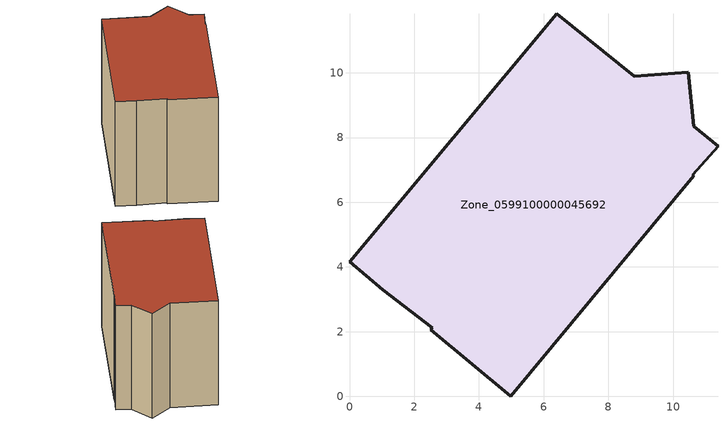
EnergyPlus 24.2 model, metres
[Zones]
Zone_0599100000045692
 floor ground (C_G): 11.38,7.73 10.61,6.85 10.64,6.82 4.98,0 2.51,2.06 2.56,2.13 1.03,3.3 0,4.16 6.4,11.83 8.8,9.9 10.47,10.02 10.64,8.35 z0
 wall outside (C_F): 2.56,2.13 2.51,2.06 4.98,0 10.64,6.82 10.61,6.85 11.38,7.73 10.64,8.35 10.47,10.02 8.8,9.9 6.4,11.83 0,4.16 1.03,3.3 2.56,2.13 z0:7.67
 roof outside (C_R): 10.61,6.85 11.38,7.73 10.64,8.35 10.47,10.02 8.8,9.9 6.4,11.83 0,4.16 1.03,3.3 2.56,2.13 2.51,2.06 4.98,0 10.64,6.82 z7.67
[BUILDING]
Pand.0599100000045692: North Axis=0; Terrain=City; Loads Convergence Tolerance Value=0.04; Temperature Convergence Tolerance Value=0.4; Solar Distribution=FullExterior; Maximum Number of Warmup Days=25; Minimum Number of Warmup Days=1
[Site:Location]
Rotterdam.The.Hague.AP_ZH_NLD Design_Conditions: Latitude=51.96; Longitude=4.45; Time Zone=1; Elevation=-4.5
[SITE:GROUNDTEMPERATURE:BUILDINGSURFACE]
18, 18, 18, 18, 18, 18, 18, 18, 18, 18, 18, 18
[MATERIAL] Thermal Absorptance=0.9; Solar Absorptance=0.7; Visible Absorptance=0.7
Name | Roughness | Thickness | Conductivity | Density | Specific Heat
G.D.1965 | MediumSmooth | 0.15 | 1 | 540 | 1210
F.D.1965 | Rough | 0.3 | 0.857143 | 1920 | 840
R.D.1965 | MediumRough | 0.2 | 0.08 | 1500 | 1000
[CONSTRUCTION]
C_G: G.D.1965
C_F: F.D.1965
C_R: R.D.1965
[ZONE]
Zone_0599100000045692: Type=1; Multiplier=1; Ceiling Height=Autocalculate; Volume=Autocalculate; Floor Area=autocalculate; Part of Total Floor Area=Yes
[ZONEINFILTRATION:DESIGNFLOWRATE]
Infil_Zone_0599100000045692: Zone or ZoneList or Space or SpaceList=Zone_0599100000045692; Schedule=AlwaysOn; Design Flow Rate Calculation Method=Flow/Area; Flow Rate per Floor Area=0.0042; Constant Term Coefficient=1; Temperature Term Coefficient=0; Velocity Term Coefficient=0; Velocity Squared Term Coefficient=0
[HVACTEMPLATE:ZONE:IDEALLOADSAIRSYSTEM]
Zone_0599100000045692: Maximum Heating Supply Air Temperature=50; Minimum Cooling Supply Air Temperature=13; Maximum Heating Supply Air Humidity Ratio=0.0156; Minimum Cooling Supply Air Humidity Ratio=0.0077; Heating Limit=NoLimit; Cooling Limit=NoLimit; Dehumidification Control Type=ConstantSensibleHeatRatio; Cooling Sensible Heat Ratio=0.7; Dehumidification Setpoint=60; Humidification Control Type=None; Humidification Setpoint=30; Outdoor Air Method=None; Outdoor Air Flow Rate per Person=0.00944; Outdoor Air Flow Rate per Zone Floor Area=0; Outdoor Air Flow Rate per Zone=0; Demand Controlled Ventilation Type=None; Outdoor Air Economizer Type=NoEconomizer; Heat Recovery Type=None; Sensible Heat Recovery Effectiveness=0.7; Latent Heat Recovery Effectiveness=0.65
[ZONECONTROL:THERMOSTAT]
ThermostatControl_Zone_0599100000045692: Zone or ZoneList=Zone_0599100000045692; Control Type Schedule=DualSetpointControlType; Control 1=Thermostat_Zone_0599100000045692; Temperature Difference Between Cutout And Setpoint=0
[THERMOSTATSETPOINT:DUALSETPOINT]
Thermostat_Zone_0599100000045692: Heating Setpoint Temperature Schedule=HeatingSetpoint_Zone_0599100000045692; Cooling Setpoint Temperature Schedule=CoolingSetpoint_Zone_0599100000045692
[SCHEDULE:COMPACT]
HeatingSetpoint_Zone_0599100000045692: Through: 12/31, For: AllDays, Until: 24:00, 21
CoolingSetpoint_Zone_0599100000045692: Through: 12/31, For: AllDays, Until: 24:00, 24
DualSetpointControlType: Through: 12/31, For: AllDays, Until: 24:00, 4
AlwaysOn: Through: 12/31, For: AllDays, Until: 24:00, 1
